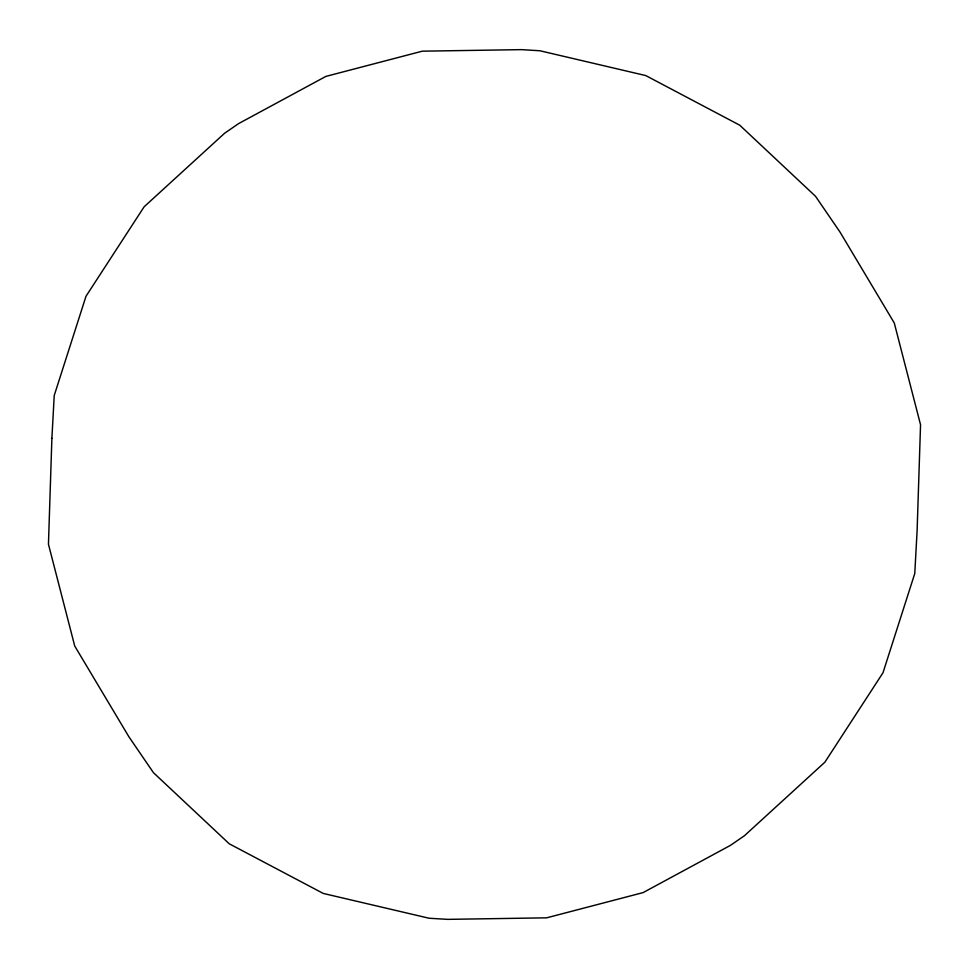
<?xml version="1.0" encoding="UTF-8"?>
<svg xmlns="http://www.w3.org/2000/svg" width="969" height="969" viewBox="0 0 969 969"><rect width="100%" height="100%" fill="white"/><g stroke="black" fill="none" stroke-linecap="round" stroke-linejoin="round"><path stroke-width="1.45" d="M51.89 438.339L48.45 544.227L74.734 646.044L128.938 736.852L153.453 772.681L229.229 843.781L323.234 893.43L429.073 918.237L447.642 919.363L546.686 917.825L643.125 892.594L730.384 845.404L744.422 835.738L824.873 762.203L882.989 672.765L914.772 573.515L917.11 530.661L920.55 424.773L894.266 322.956L840.062 232.148L815.547 196.319L739.771 125.219L645.766 75.57L539.927 50.763L521.358 49.637L422.314 51.175L325.875 76.406L238.616 123.596L224.578 133.262L144.127 206.797L86.011 296.235L54.228 395.485L51.89 438.339"/></g></svg>
